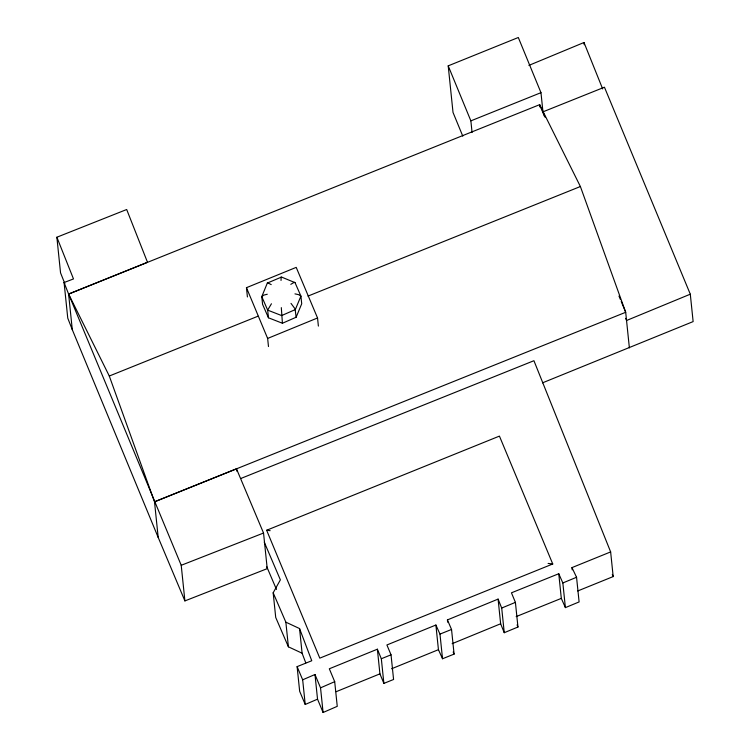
<?xml version="1.0" encoding="UTF-8"?>
<svg xmlns="http://www.w3.org/2000/svg" width="750" height="750" viewBox="0 0 750 750"><rect width="100%" height="100%" fill="white"/><g stroke="black" fill="none" stroke-linecap="round" stroke-linejoin="round"><path stroke-width="1.12" d="M281.025 280.481L281.175 276.909L295.031 282.647L300.919 296.119L301.716 303.788L296.119 317.25L282.422 323.25L268.463 317.794L262.575 304.322L261.778 296.653L263.766 295.125L267.281 294.244M268.463 317.794L267.666 310.125L261.778 296.653L267.488 282.684L271.228 284.616M305.766 662.869L302.1 653.212L288.403 646.819L275.719 617.447L273.169 592.791L280.369 579.862L264.281 542.194M271.444 303.769L267.666 310.125L281.634 315.572L295.322 309.581L300.919 296.119L298.631 294.656L294.956 293.869M290.794 284.344L294.262 282.3L295.031 282.647M334.697 681.666L337.247 706.331L323.091 712.5L320.541 687.844L334.697 681.666L329.316 668.784L377.372 649.2L381.328 658.744L383.878 683.4L393.581 679.481L391.031 654.816L386.906 644.972L435.891 625.022L439.978 634.097L442.528 658.753L454.088 654.113L451.537 629.456L447.422 619.913L498.094 599.1L501.703 608.044L504.253 632.709L517.959 627.019L515.409 602.362L511.453 592.819L558.759 573.731L562.847 582.956L565.397 607.622L579.103 601.931L576.553 577.275L571.969 567.609L610.641 551.916L533.925 360.712L240.872 478.463M314.981 674.503L317.531 699.169L305.222 704.466L302.672 679.809L314.981 674.503L320.541 687.844M267.375 283.041L281.222 277.191M528.891 65.391L583.997 42.506L602.681 88.95M501.703 608.044L515.409 602.362M562.847 582.956L576.553 577.275M545.138 117.281L542.953 111.844L604.444 87.206L690.3 294.188L626.55 320.503L625.678 318.328M542.522 382.838L693.131 321.591L690.3 294.188M452.128 643.688L500.644 623.766L498.094 599.1M268.481 346.547L267.638 338.438L317.541 317.972L296.212 267.375L246.459 287.681L247.416 296.953M391.584 668.766L438.441 649.678L435.891 625.022M336.131 691.706L379.922 673.856L377.372 649.2M577.734 590.962L613.181 576.581L610.641 551.916M462.797 136.163L453.019 112.434L448.209 65.85L518.306 37.5L540.975 92.663L543.019 112.462M236.475 468.806L154.509 501.816L158.194 537.441L184.903 600.909L267.225 568.65L263.541 533.034L236.475 468.806L236.719 471.103M266.644 530.259L499.434 436.106L552.75 563.981L319.8 658.144L266.644 530.259L270.131 530.672M381.328 658.744L391.031 654.816M516.159 616.613L561.309 598.387L558.759 573.731M472.069 132.516L470.869 120.862L540.975 92.663M158.194 537.441L72.291 329.681L68.606 294.066L147.497 262.294L126.684 209.512L56.869 237.225L73.491 278.934L64.078 282.534L68.606 294.066L109.294 376.022L258.028 316.191M307.969 296.1L580.388 186.525L625.697 312.281L629.381 347.906M305.222 704.466L299.662 691.294L297.113 666.628L311.756 660.741L299.55 628.556L285.853 622.163L273.169 592.791M439.978 634.097L451.537 629.456M184.903 600.909L181.219 565.294L263.541 533.034M548.1 563.428L552.75 563.981M291 303.384L295.097 308.906L296.119 317.25M580.388 186.525L539.644 104.672L68.606 294.066L181.219 565.294M438.441 649.678L442.528 658.753M561.309 598.387L565.397 607.622M453.169 651.994L454.088 654.113M266.822 566.85L276.478 589.453M297.113 666.628L302.672 679.809M246.459 287.681L267.638 338.438M317.531 699.169L323.091 712.5M544.491 116.381L539.644 104.691L539.878 106.988M618.975 296.062L620.316 299.306M621.216 301.472L625.697 312.281L154.509 501.816L109.294 376.022M517.078 624.9L517.959 627.019M379.922 673.856L383.878 683.4M448.209 65.85L470.869 120.862M500.644 623.766L504.253 632.709M612.309 574.406L613.181 576.581M64.809 283.547L60.544 272.85L56.869 237.225M72.291 329.681L67.763 318.15L64.078 282.534M583.997 42.506L584.231 44.766M571.969 567.609L572.203 569.85M447.422 619.913L447.656 622.163M317.541 317.972L318.384 326.091M282.422 323.25L281.316 307.622M299.55 628.556L302.1 653.212M285.853 622.163L288.403 646.819"/></g></svg>
